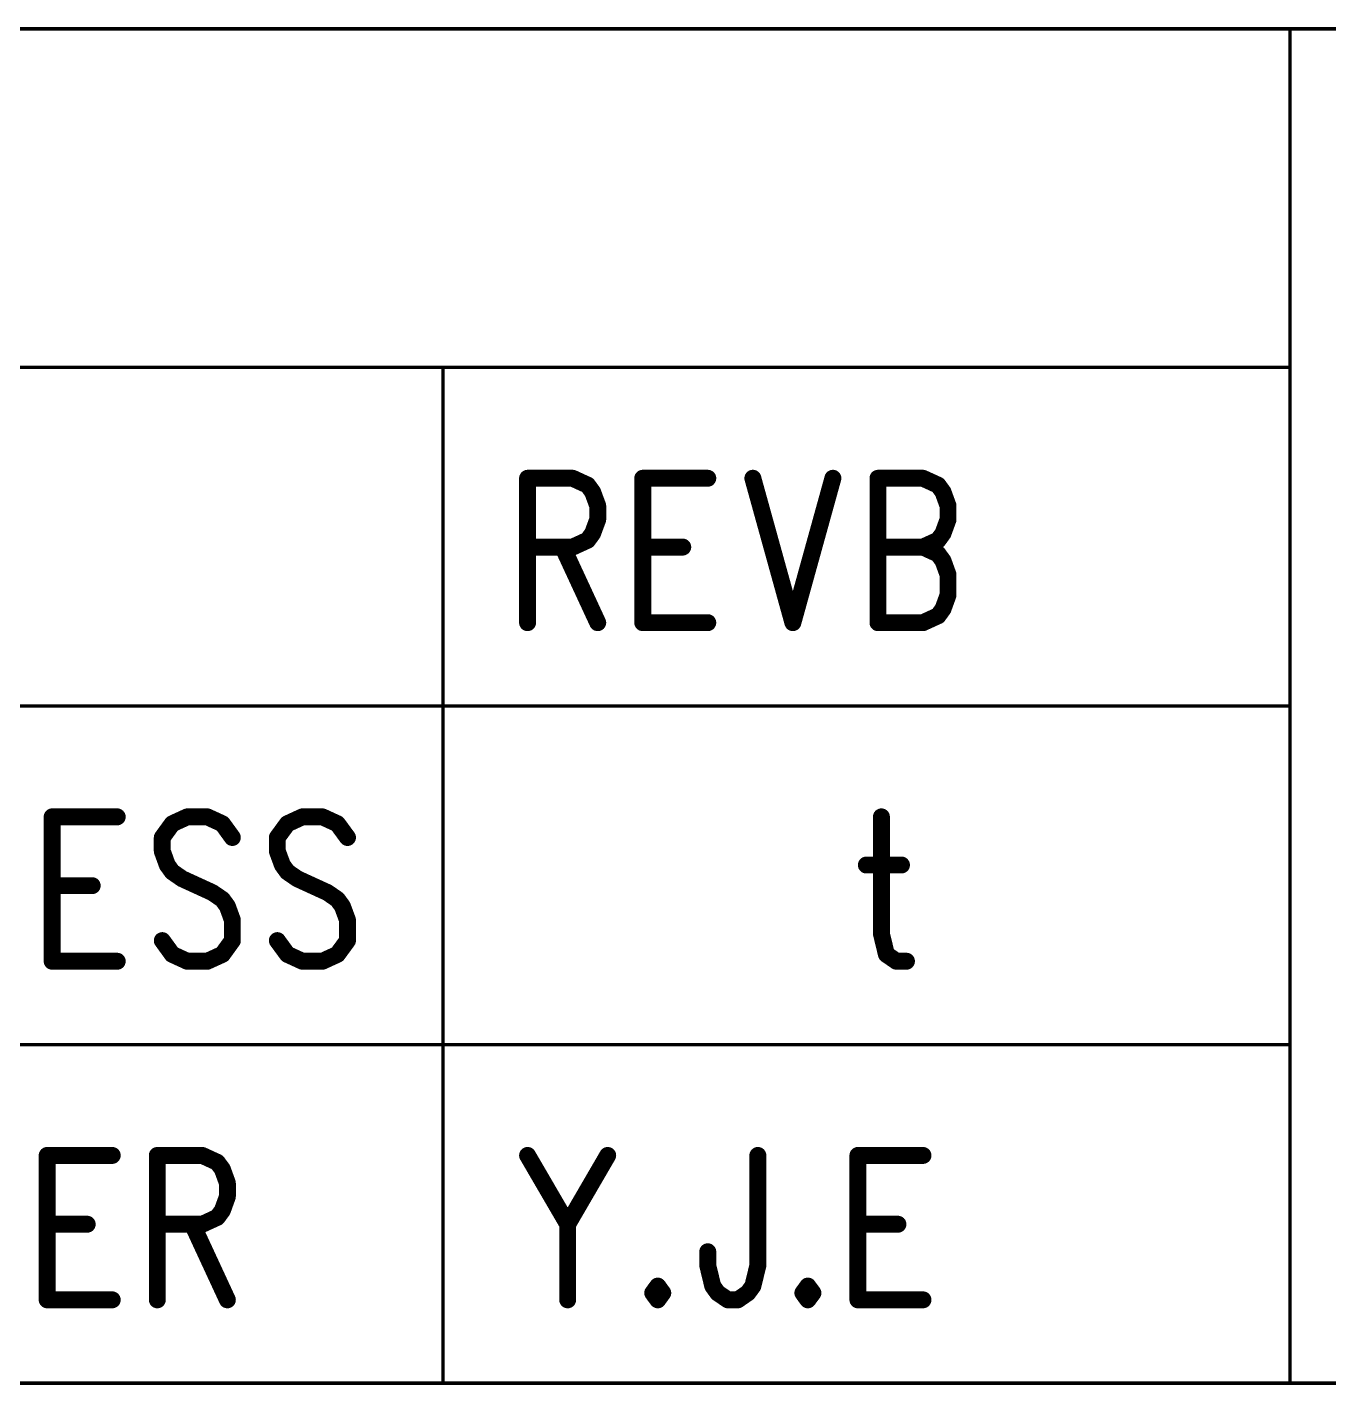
# Model space of a CAD drawing. Extents: x 100 to 128.6, y 94 to 134.1.
# Drawn here: x 112.023 to 115.865, y 93.995 to 98.005 of the extents above; entities that cross this region are included whole.
import ezdxf

# ---------------------------------------------------------------- set-up
doc = ezdxf.new("R2010")
doc.units = 0
doc.layers.get('0').update_dxf_attribs({"linetype": 'CONTINUOUS'})
doc.layers.add('MASK-BOTTOM_PHO', color=5, linetype='CONTINUOUS')
doc.layers.add('SILK-BOTTOM_PHO', color=14, linetype='CONTINUOUS')

# ---------------------------------------------------------------- blocks, each defined once
blk = doc.blocks.new('ROUND_117')
at = {"const_width": 0.02502}
blk.add_lwpolyline([(-0.01251, 0, 1), (0.01251, 0, 1)], format="xyb", close=True, dxfattribs=at)
blk = doc.blocks.new('ROUND_233')
at = {"const_width": 0.004952}
blk.add_lwpolyline([(-0.002476, 0, 1), (0.002476, 0, 1)], format="xyb", close=True, dxfattribs=at)

msp = doc.modelspace()

# ---------------------------------------------------------------- linework, layer by layer
at = {"layer": 'MASK-BOTTOM_PHO'}
for points, const_width in [([(121.249948, 98.000058), (100.24999, 98.000058)], 0.009906), ([(115.750086, 98.000058), (115.750086, 94.000066)], 0.009906), ([(115.750086, 97.00006), (100.000054, 97.00006)], 0.009906), ([(113.249964, 97.00006), (113.249964, 95.920052)], 0.009906), ([(113.4999, 96.672654), (113.4999, 96.246188)], 0.050038), ([(113.4999, 96.672654), (113.632996, 96.672654)], 0.050038), ([(113.632996, 96.672654), (113.677192, 96.652334)], 0.050038), ([(113.839752, 96.672654), (113.839752, 96.246188)], 0.050038), ([(113.839752, 96.672654), (114.031776, 96.672654)], 0.050038), ([(114.164872, 96.672654), (114.282982, 96.246188)], 0.050038), ([(114.401092, 96.672654), (114.282982, 96.246188)], 0.050038), ([(114.534188, 96.672654), (114.534188, 96.246188)], 0.050038), ([(114.534188, 96.672654), (114.66703, 96.672654)], 0.050038), ([(114.66703, 96.672654), (114.71148, 96.652334)], 0.050038), ([(113.677192, 96.652334), (113.691924, 96.632014)], 0.050038), ([(113.691924, 96.632014), (113.70691, 96.591374)], 0.050038), ([(114.71148, 96.652334), (114.726212, 96.632014)], 0.050038), ([(114.726212, 96.632014), (114.740944, 96.591374)], 0.050038), ([(113.70691, 96.591374), (113.70691, 96.550734)], 0.050038), ([(114.740944, 96.591374), (114.740944, 96.550734)], 0.050038), ([(113.70691, 96.550734), (113.691924, 96.510094)], 0.050038), ([(114.740944, 96.550734), (114.726212, 96.510094)], 0.050038), ([(113.691924, 96.510094), (113.677192, 96.489774)], 0.050038), ([(114.726212, 96.510094), (114.71148, 96.489774)], 0.050038), ([(113.632996, 96.469454), (113.4999, 96.469454)], 0.050038), ([(113.603532, 96.469454), (113.70691, 96.246188)], 0.050038), ([(113.677192, 96.489774), (113.632996, 96.469454)], 0.050038), ([(113.839752, 96.469454), (113.957862, 96.469454)], 0.050038), ([(114.534188, 96.469454), (114.66703, 96.469454)], 0.050038), ([(114.71148, 96.489774), (114.66703, 96.469454)], 0.050038), ([(114.66703, 96.469454), (114.71148, 96.449134)], 0.050038), ([(114.71148, 96.449134), (114.726212, 96.428814)], 0.050038), ([(114.726212, 96.428814), (114.740944, 96.388174)], 0.050038), ([(114.740944, 96.388174), (114.740944, 96.327468)], 0.050038), ([(114.740944, 96.327468), (114.726212, 96.286828)], 0.050038), ([(114.71148, 96.266508), (114.66703, 96.246188)], 0.050038), ([(114.726212, 96.286828), (114.71148, 96.266508)], 0.050038), ([(113.839752, 96.246188), (114.031776, 96.246188)], 0.050038), ([(114.66703, 96.246188), (114.534188, 96.246188)], 0.050038), ([(115.750086, 96.000062), (100.000054, 96.000062)], 0.009906), ([(113.249964, 95.920052), (113.249964, 94.000066)], 0.009906), ([(112.09655, 95.672656), (112.09655, 95.24619)], 0.050038), ([(112.09655, 95.672656), (112.288574, 95.672656)], 0.050038), ([(112.451134, 95.652336), (112.42167, 95.611696)], 0.050038), ([(112.49533, 95.672656), (112.451134, 95.652336)], 0.050038), ([(112.554512, 95.672656), (112.49533, 95.672656)], 0.050038), ([(112.598962, 95.652336), (112.554512, 95.672656)], 0.050038), ([(112.628426, 95.611696), (112.598962, 95.652336)], 0.050038), ([(112.790986, 95.652336), (112.761268, 95.611696)], 0.050038), ([(112.835182, 95.672656), (112.790986, 95.652336)], 0.050038), ([(112.894364, 95.672656), (112.835182, 95.672656)], 0.050038), ([(112.93856, 95.652336), (112.894364, 95.672656)], 0.050038), ([(112.968278, 95.611696), (112.93856, 95.652336)], 0.050038), ([(114.544348, 95.672656), (114.544348, 95.32747)], 0.050038), ([(112.42167, 95.611696), (112.42167, 95.571056)], 0.050038), ([(112.761268, 95.611696), (112.761268, 95.571056)], 0.050038), ([(112.42167, 95.571056), (112.436402, 95.530416)], 0.050038), ([(112.761268, 95.571056), (112.776254, 95.530416)], 0.050038), ([(112.436402, 95.530416), (112.451134, 95.510096)], 0.050038), ([(112.451134, 95.510096), (112.480598, 95.489776)], 0.050038), ([(112.776254, 95.530416), (112.790986, 95.510096)], 0.050038), ([(112.790986, 95.510096), (112.82045, 95.489776)], 0.050038), ([(114.499898, 95.530416), (114.60353, 95.530416)], 0.050038), ([(112.09655, 95.469456), (112.21466, 95.469456)], 0.050038), ([(112.480598, 95.489776), (112.569244, 95.449136)], 0.050038), ([(112.82045, 95.489776), (112.909096, 95.449136)], 0.050038), ([(112.569244, 95.449136), (112.598962, 95.428816)], 0.050038), ([(112.598962, 95.428816), (112.613694, 95.408496)], 0.050038), ([(112.909096, 95.449136), (112.93856, 95.428816)], 0.050038), ([(112.93856, 95.428816), (112.953292, 95.408496)], 0.050038), ([(112.613694, 95.408496), (112.628426, 95.367856)], 0.050038), ([(112.953292, 95.408496), (112.968278, 95.367856)], 0.050038), ([(112.628426, 95.367856), (112.628426, 95.30715)], 0.050038), ([(112.968278, 95.367856), (112.968278, 95.30715)], 0.050038), ([(112.451134, 95.26651), (112.42167, 95.30715)], 0.050038), ([(112.628426, 95.30715), (112.598962, 95.26651)], 0.050038), ([(112.790986, 95.26651), (112.761268, 95.30715)], 0.050038), ([(112.968278, 95.30715), (112.93856, 95.26651)], 0.050038), ([(114.544348, 95.32747), (114.55908, 95.26651)], 0.050038), ([(112.49533, 95.24619), (112.451134, 95.26651)], 0.050038), ([(112.598962, 95.26651), (112.554512, 95.24619)], 0.050038), ([(112.835182, 95.24619), (112.790986, 95.26651)], 0.050038), ([(112.93856, 95.26651), (112.894364, 95.24619)], 0.050038), ([(114.55908, 95.26651), (114.588544, 95.24619)], 0.050038), ([(112.09655, 95.24619), (112.288574, 95.24619)], 0.050038), ([(112.554512, 95.24619), (112.49533, 95.24619)], 0.050038), ([(112.894364, 95.24619), (112.835182, 95.24619)], 0.050038), ([(114.588544, 95.24619), (114.618262, 95.24619)], 0.050038), ([(115.750086, 95.000064), (100.000054, 95.000064)], 0.009906), ([(112.081818, 94.672658), (112.081818, 94.246192)], 0.050038), ([(112.081818, 94.672658), (112.273842, 94.672658)], 0.050038), ([(112.406938, 94.672658), (112.406938, 94.246192)], 0.050038), ([(112.406938, 94.672658), (112.53978, 94.672658)], 0.050038), ([(112.53978, 94.672658), (112.583976, 94.652338)], 0.050038), ([(112.583976, 94.652338), (112.598962, 94.632018)], 0.050038), ([(113.4999, 94.672658), (113.618264, 94.469458)], 0.050038), ([(113.736374, 94.672658), (113.618264, 94.469458)], 0.050038), ([(114.179604, 94.672658), (114.179604, 94.347538)], 0.050038), ([(114.475006, 94.672658), (114.475006, 94.246192)], 0.050038), ([(114.475006, 94.672658), (114.66703, 94.672658)], 0.050038), ([(112.598962, 94.632018), (112.613694, 94.591378)], 0.050038), ([(112.613694, 94.591378), (112.613694, 94.550738)], 0.050038), ([(112.613694, 94.550738), (112.598962, 94.510098)], 0.050038), ([(112.583976, 94.489778), (112.53978, 94.469458)], 0.050038), ([(112.598962, 94.510098), (112.583976, 94.489778)], 0.050038), ([(112.081818, 94.469458), (112.199928, 94.469458)], 0.050038), ([(112.53978, 94.469458), (112.406938, 94.469458)], 0.050038), ([(112.510316, 94.469458), (112.613694, 94.246192)], 0.050038), ([(113.618264, 94.469458), (113.618264, 94.246192)], 0.050038), ([(114.475006, 94.469458), (114.593116, 94.469458)], 0.050038), ([(114.031776, 94.347538), (114.031776, 94.388178)], 0.050038), ([(114.046508, 94.286832), (114.031776, 94.347538)], 0.050038), ([(114.179604, 94.347538), (114.164872, 94.286832)], 0.050038), ([(113.884202, 94.286832), (113.869216, 94.266512)], 0.050038), ([(113.869216, 94.266512), (113.884202, 94.246192)], 0.050038), ([(113.898934, 94.266512), (113.884202, 94.286832)], 0.050038), ([(113.884202, 94.246192), (113.898934, 94.266512)], 0.050038), ([(114.06124, 94.266512), (114.046508, 94.286832)], 0.050038), ([(114.090958, 94.246192), (114.06124, 94.266512)], 0.050038), ([(114.149886, 94.266512), (114.120422, 94.246192)], 0.050038), ([(114.164872, 94.286832), (114.149886, 94.266512)], 0.050038), ([(114.327178, 94.286832), (114.312446, 94.266512)], 0.050038), ([(114.312446, 94.266512), (114.327178, 94.246192)], 0.050038), ([(114.342164, 94.266512), (114.327178, 94.286832)], 0.050038), ([(114.327178, 94.246192), (114.342164, 94.266512)], 0.050038), ([(112.081818, 94.246192), (112.273842, 94.246192)], 0.050038), ([(114.120422, 94.246192), (114.090958, 94.246192)], 0.050038), ([(114.475006, 94.246192), (114.66703, 94.246192)], 0.050038), ([(100.24999, 94.000066), (121.249948, 94.000066)], 0.009906)]:
    msp.add_lwpolyline(points, dxfattribs=dict(at, const_width=const_width))
at = {"layer": 'SILK-BOTTOM_PHO'}
for points, const_width in [([(121.249948, 98.000058), (100.24999, 98.000058)], 0.009906), ([(115.750086, 98.000058), (115.750086, 94.000066)], 0.009906), ([(115.750086, 97.00006), (100.000054, 97.00006)], 0.009906), ([(113.249964, 97.00006), (113.249964, 95.920052)], 0.009906), ([(113.4999, 96.672654), (113.4999, 96.246188)], 0.050038), ([(113.4999, 96.672654), (113.632996, 96.672654)], 0.050038), ([(113.632996, 96.672654), (113.677192, 96.652334)], 0.050038), ([(113.839752, 96.672654), (113.839752, 96.246188)], 0.050038), ([(113.839752, 96.672654), (114.031776, 96.672654)], 0.050038), ([(114.164872, 96.672654), (114.282982, 96.246188)], 0.050038), ([(114.401092, 96.672654), (114.282982, 96.246188)], 0.050038), ([(114.534188, 96.672654), (114.534188, 96.246188)], 0.050038), ([(114.534188, 96.672654), (114.66703, 96.672654)], 0.050038), ([(114.66703, 96.672654), (114.71148, 96.652334)], 0.050038), ([(113.677192, 96.652334), (113.691924, 96.632014)], 0.050038), ([(113.691924, 96.632014), (113.70691, 96.591374)], 0.050038), ([(114.71148, 96.652334), (114.726212, 96.632014)], 0.050038), ([(114.726212, 96.632014), (114.740944, 96.591374)], 0.050038), ([(113.70691, 96.591374), (113.70691, 96.550734)], 0.050038), ([(114.740944, 96.591374), (114.740944, 96.550734)], 0.050038), ([(113.70691, 96.550734), (113.691924, 96.510094)], 0.050038), ([(114.740944, 96.550734), (114.726212, 96.510094)], 0.050038), ([(113.691924, 96.510094), (113.677192, 96.489774)], 0.050038), ([(114.726212, 96.510094), (114.71148, 96.489774)], 0.050038), ([(113.632996, 96.469454), (113.4999, 96.469454)], 0.050038), ([(113.603532, 96.469454), (113.70691, 96.246188)], 0.050038), ([(113.677192, 96.489774), (113.632996, 96.469454)], 0.050038), ([(113.839752, 96.469454), (113.957862, 96.469454)], 0.050038), ([(114.534188, 96.469454), (114.66703, 96.469454)], 0.050038), ([(114.71148, 96.489774), (114.66703, 96.469454)], 0.050038), ([(114.66703, 96.469454), (114.71148, 96.449134)], 0.050038), ([(114.71148, 96.449134), (114.726212, 96.428814)], 0.050038), ([(114.726212, 96.428814), (114.740944, 96.388174)], 0.050038), ([(114.740944, 96.388174), (114.740944, 96.327468)], 0.050038), ([(114.740944, 96.327468), (114.726212, 96.286828)], 0.050038), ([(114.71148, 96.266508), (114.66703, 96.246188)], 0.050038), ([(114.726212, 96.286828), (114.71148, 96.266508)], 0.050038), ([(113.839752, 96.246188), (114.031776, 96.246188)], 0.050038), ([(114.66703, 96.246188), (114.534188, 96.246188)], 0.050038), ([(115.750086, 96.000062), (100.000054, 96.000062)], 0.009906), ([(113.249964, 95.920052), (113.249964, 94.000066)], 0.009906), ([(112.09655, 95.672656), (112.09655, 95.24619)], 0.050038), ([(112.09655, 95.672656), (112.288574, 95.672656)], 0.050038), ([(112.451134, 95.652336), (112.42167, 95.611696)], 0.050038), ([(112.49533, 95.672656), (112.451134, 95.652336)], 0.050038), ([(112.554512, 95.672656), (112.49533, 95.672656)], 0.050038), ([(112.598962, 95.652336), (112.554512, 95.672656)], 0.050038), ([(112.628426, 95.611696), (112.598962, 95.652336)], 0.050038), ([(112.790986, 95.652336), (112.761268, 95.611696)], 0.050038), ([(112.835182, 95.672656), (112.790986, 95.652336)], 0.050038), ([(112.894364, 95.672656), (112.835182, 95.672656)], 0.050038), ([(112.93856, 95.652336), (112.894364, 95.672656)], 0.050038), ([(112.968278, 95.611696), (112.93856, 95.652336)], 0.050038), ([(114.544348, 95.672656), (114.544348, 95.32747)], 0.050038), ([(112.42167, 95.611696), (112.42167, 95.571056)], 0.050038), ([(112.761268, 95.611696), (112.761268, 95.571056)], 0.050038), ([(112.42167, 95.571056), (112.436402, 95.530416)], 0.050038), ([(112.761268, 95.571056), (112.776254, 95.530416)], 0.050038), ([(112.436402, 95.530416), (112.451134, 95.510096)], 0.050038), ([(112.451134, 95.510096), (112.480598, 95.489776)], 0.050038), ([(112.776254, 95.530416), (112.790986, 95.510096)], 0.050038), ([(112.790986, 95.510096), (112.82045, 95.489776)], 0.050038), ([(114.499898, 95.530416), (114.60353, 95.530416)], 0.050038), ([(112.09655, 95.469456), (112.21466, 95.469456)], 0.050038), ([(112.480598, 95.489776), (112.569244, 95.449136)], 0.050038), ([(112.82045, 95.489776), (112.909096, 95.449136)], 0.050038), ([(112.569244, 95.449136), (112.598962, 95.428816)], 0.050038), ([(112.598962, 95.428816), (112.613694, 95.408496)], 0.050038), ([(112.909096, 95.449136), (112.93856, 95.428816)], 0.050038), ([(112.93856, 95.428816), (112.953292, 95.408496)], 0.050038), ([(112.613694, 95.408496), (112.628426, 95.367856)], 0.050038), ([(112.953292, 95.408496), (112.968278, 95.367856)], 0.050038), ([(112.628426, 95.367856), (112.628426, 95.30715)], 0.050038), ([(112.968278, 95.367856), (112.968278, 95.30715)], 0.050038), ([(112.451134, 95.26651), (112.42167, 95.30715)], 0.050038), ([(112.628426, 95.30715), (112.598962, 95.26651)], 0.050038), ([(112.790986, 95.26651), (112.761268, 95.30715)], 0.050038), ([(112.968278, 95.30715), (112.93856, 95.26651)], 0.050038), ([(114.544348, 95.32747), (114.55908, 95.26651)], 0.050038), ([(112.49533, 95.24619), (112.451134, 95.26651)], 0.050038), ([(112.598962, 95.26651), (112.554512, 95.24619)], 0.050038), ([(112.835182, 95.24619), (112.790986, 95.26651)], 0.050038), ([(112.93856, 95.26651), (112.894364, 95.24619)], 0.050038), ([(114.55908, 95.26651), (114.588544, 95.24619)], 0.050038), ([(112.09655, 95.24619), (112.288574, 95.24619)], 0.050038), ([(112.554512, 95.24619), (112.49533, 95.24619)], 0.050038), ([(112.894364, 95.24619), (112.835182, 95.24619)], 0.050038), ([(114.588544, 95.24619), (114.618262, 95.24619)], 0.050038), ([(115.750086, 95.000064), (100.000054, 95.000064)], 0.009906), ([(112.081818, 94.672658), (112.081818, 94.246192)], 0.050038), ([(112.081818, 94.672658), (112.273842, 94.672658)], 0.050038), ([(112.406938, 94.672658), (112.406938, 94.246192)], 0.050038), ([(112.406938, 94.672658), (112.53978, 94.672658)], 0.050038), ([(112.53978, 94.672658), (112.583976, 94.652338)], 0.050038), ([(112.583976, 94.652338), (112.598962, 94.632018)], 0.050038), ([(113.4999, 94.672658), (113.618264, 94.469458)], 0.050038), ([(113.736374, 94.672658), (113.618264, 94.469458)], 0.050038), ([(114.179604, 94.672658), (114.179604, 94.347538)], 0.050038), ([(114.475006, 94.672658), (114.475006, 94.246192)], 0.050038), ([(114.475006, 94.672658), (114.66703, 94.672658)], 0.050038), ([(112.598962, 94.632018), (112.613694, 94.591378)], 0.050038), ([(112.613694, 94.591378), (112.613694, 94.550738)], 0.050038), ([(112.613694, 94.550738), (112.598962, 94.510098)], 0.050038), ([(112.583976, 94.489778), (112.53978, 94.469458)], 0.050038), ([(112.598962, 94.510098), (112.583976, 94.489778)], 0.050038), ([(112.081818, 94.469458), (112.199928, 94.469458)], 0.050038), ([(112.53978, 94.469458), (112.406938, 94.469458)], 0.050038), ([(112.510316, 94.469458), (112.613694, 94.246192)], 0.050038), ([(113.618264, 94.469458), (113.618264, 94.246192)], 0.050038), ([(114.475006, 94.469458), (114.593116, 94.469458)], 0.050038), ([(114.031776, 94.347538), (114.031776, 94.388178)], 0.050038), ([(114.046508, 94.286832), (114.031776, 94.347538)], 0.050038), ([(114.179604, 94.347538), (114.164872, 94.286832)], 0.050038), ([(113.884202, 94.286832), (113.869216, 94.266512)], 0.050038), ([(113.869216, 94.266512), (113.884202, 94.246192)], 0.050038), ([(113.898934, 94.266512), (113.884202, 94.286832)], 0.050038), ([(113.884202, 94.246192), (113.898934, 94.266512)], 0.050038), ([(114.06124, 94.266512), (114.046508, 94.286832)], 0.050038), ([(114.090958, 94.246192), (114.06124, 94.266512)], 0.050038), ([(114.149886, 94.266512), (114.120422, 94.246192)], 0.050038), ([(114.164872, 94.286832), (114.149886, 94.266512)], 0.050038), ([(114.327178, 94.286832), (114.312446, 94.266512)], 0.050038), ([(114.312446, 94.266512), (114.327178, 94.246192)], 0.050038), ([(114.342164, 94.266512), (114.327178, 94.286832)], 0.050038), ([(114.327178, 94.246192), (114.342164, 94.266512)], 0.050038), ([(112.081818, 94.246192), (112.273842, 94.246192)], 0.050038), ([(114.120422, 94.246192), (114.090958, 94.246192)], 0.050038), ([(114.475006, 94.246192), (114.66703, 94.246192)], 0.050038), ([(100.24999, 94.000066), (121.249948, 94.000066)], 0.009906)]:
    msp.add_lwpolyline(points, dxfattribs=dict(at, const_width=const_width))

# ---------------------------------------------------------------- block references
at = {"layer": 'MASK-BOTTOM_PHO'}
for name, p in [('ROUND_233', (115.750086, 98.000058)), ('ROUND_233', (113.249964, 97.00006)), ('ROUND_233', (115.750086, 97.00006)), ('ROUND_117', (113.4999, 96.672654)), ('ROUND_117', (113.4999, 96.672654)), ('ROUND_117', (113.632996, 96.672654)), ('ROUND_117', (113.839752, 96.672654)), ('ROUND_117', (113.839752, 96.672654)), ('ROUND_117', (114.031776, 96.672654)), ('ROUND_117', (114.164872, 96.672654)), ('ROUND_117', (114.401092, 96.672654)), ('ROUND_117', (114.534188, 96.672654)), ('ROUND_117', (114.534188, 96.672654)), ('ROUND_117', (114.66703, 96.672654)), ('ROUND_117', (113.677192, 96.652334)), ('ROUND_117', (113.691924, 96.632014)), ('ROUND_117', (114.71148, 96.652334)), ('ROUND_117', (114.726212, 96.632014)), ('ROUND_117', (113.70691, 96.591374)), ('ROUND_117', (114.740944, 96.591374)), ('ROUND_117', (113.70691, 96.550734)), ('ROUND_117', (114.740944, 96.550734)), ('ROUND_117', (113.691924, 96.510094)), ('ROUND_117', (114.726212, 96.510094)), ('ROUND_117', (113.4999, 96.469454)), ('ROUND_117', (113.603532, 96.469454)), ('ROUND_117', (113.632996, 96.469454)), ('ROUND_117', (113.677192, 96.489774)), ('ROUND_117', (113.839752, 96.469454)), ('ROUND_117', (113.957862, 96.469454)), ('ROUND_117', (114.534188, 96.469454)), ('ROUND_117', (114.66703, 96.469454)), ('ROUND_117', (114.66703, 96.469454)), ('ROUND_117', (114.71148, 96.489774)), ('ROUND_117', (114.71148, 96.449134)), ('ROUND_117', (114.726212, 96.428814)), ('ROUND_117', (114.740944, 96.388174)), ('ROUND_117', (114.740944, 96.327468)), ('ROUND_117', (114.71148, 96.266508)), ('ROUND_117', (114.726212, 96.286828)), ('ROUND_117', (113.4999, 96.246188)), ('ROUND_117', (113.70691, 96.246188)), ('ROUND_117', (113.839752, 96.246188)), ('ROUND_117', (113.839752, 96.246188)), ('ROUND_117', (114.031776, 96.246188)), ('ROUND_117', (114.282982, 96.246188)), ('ROUND_117', (114.282982, 96.246188)), ('ROUND_117', (114.534188, 96.246188)), ('ROUND_117', (114.534188, 96.246188)), ('ROUND_117', (114.66703, 96.246188)), ('ROUND_233', (115.750086, 96.000062)), ('ROUND_233', (113.249964, 95.920052)), ('ROUND_233', (113.249964, 95.920052)), ('ROUND_117', (112.09655, 95.672656)), ('ROUND_117', (112.09655, 95.672656)), ('ROUND_117', (112.288574, 95.672656)), ('ROUND_117', (112.451134, 95.652336)), ('ROUND_117', (112.49533, 95.672656)), ('ROUND_117', (112.554512, 95.672656)), ('ROUND_117', (112.598962, 95.652336)), ('ROUND_117', (112.790986, 95.652336)), ('ROUND_117', (112.835182, 95.672656)), ('ROUND_117', (112.894364, 95.672656)), ('ROUND_117', (112.93856, 95.652336)), ('ROUND_117', (114.544348, 95.672656)), ('ROUND_117', (112.42167, 95.611696)), ('ROUND_117', (112.628426, 95.611696)), ('ROUND_117', (112.761268, 95.611696)), ('ROUND_117', (112.968278, 95.611696)), ('ROUND_117', (112.42167, 95.571056)), ('ROUND_117', (112.761268, 95.571056)), ('ROUND_117', (112.436402, 95.530416)), ('ROUND_117', (112.451134, 95.510096)), ('ROUND_117', (112.776254, 95.530416)), ('ROUND_117', (112.790986, 95.510096)), ('ROUND_117', (114.499898, 95.530416)), ('ROUND_117', (114.60353, 95.530416)), ('ROUND_117', (112.09655, 95.469456)), ('ROUND_117', (112.21466, 95.469456)), ('ROUND_117', (112.480598, 95.489776)), ('ROUND_117', (112.82045, 95.489776)), ('ROUND_117', (112.569244, 95.449136)), ('ROUND_117', (112.598962, 95.428816)), ('ROUND_117', (112.909096, 95.449136)), ('ROUND_117', (112.93856, 95.428816)), ('ROUND_117', (112.613694, 95.408496)), ('ROUND_117', (112.953292, 95.408496)), ('ROUND_117', (112.628426, 95.367856)), ('ROUND_117', (112.968278, 95.367856)), ('ROUND_117', (112.42167, 95.30715)), ('ROUND_117', (112.628426, 95.30715)), ('ROUND_117', (112.761268, 95.30715)), ('ROUND_117', (112.968278, 95.30715)), ('ROUND_117', (114.544348, 95.32747)), ('ROUND_117', (112.451134, 95.26651)), ('ROUND_117', (112.598962, 95.26651)), ('ROUND_117', (112.790986, 95.26651)), ('ROUND_117', (112.93856, 95.26651)), ('ROUND_117', (114.55908, 95.26651)), ('ROUND_117', (112.09655, 95.24619)), ('ROUND_117', (112.09655, 95.24619)), ('ROUND_117', (112.288574, 95.24619)), ('ROUND_117', (112.49533, 95.24619)), ('ROUND_117', (112.554512, 95.24619)), ('ROUND_117', (112.835182, 95.24619)), ('ROUND_117', (112.894364, 95.24619)), ('ROUND_117', (114.588544, 95.24619)), ('ROUND_117', (114.618262, 95.24619)), ('ROUND_233', (115.750086, 95.000064)), ('ROUND_117', (112.081818, 94.672658)), ('ROUND_117', (112.081818, 94.672658)), ('ROUND_117', (112.273842, 94.672658)), ('ROUND_117', (112.406938, 94.672658)), ('ROUND_117', (112.406938, 94.672658)), ('ROUND_117', (112.53978, 94.672658)), ('ROUND_117', (112.583976, 94.652338)), ('ROUND_117', (113.4999, 94.672658)), ('ROUND_117', (113.736374, 94.672658)), ('ROUND_117', (114.179604, 94.672658)), ('ROUND_117', (114.475006, 94.672658)), ('ROUND_117', (114.475006, 94.672658)), ('ROUND_117', (114.66703, 94.672658)), ('ROUND_117', (112.598962, 94.632018)), ('ROUND_117', (112.613694, 94.591378)), ('ROUND_117', (112.613694, 94.550738)), ('ROUND_117', (112.583976, 94.489778)), ('ROUND_117', (112.598962, 94.510098)), ('ROUND_117', (112.081818, 94.469458)), ('ROUND_117', (112.199928, 94.469458)), ('ROUND_117', (112.406938, 94.469458)), ('ROUND_117', (112.510316, 94.469458)), ('ROUND_117', (112.53978, 94.469458)), ('ROUND_117', (113.618264, 94.469458)), ('ROUND_117', (113.618264, 94.469458)), ('ROUND_117', (114.475006, 94.469458)), ('ROUND_117', (114.593116, 94.469458)), ('ROUND_117', (114.031776, 94.388178)), ('ROUND_117', (114.031776, 94.347538)), ('ROUND_117', (114.179604, 94.347538)), ('ROUND_117', (113.869216, 94.266512)), ('ROUND_117', (113.884202, 94.286832)), ('ROUND_117', (113.884202, 94.286832)), ('ROUND_117', (113.898934, 94.266512)), ('ROUND_117', (114.046508, 94.286832)), ('ROUND_117', (114.06124, 94.266512)), ('ROUND_117', (114.149886, 94.266512)), ('ROUND_117', (114.164872, 94.286832)), ('ROUND_117', (114.312446, 94.266512)), ('ROUND_117', (114.327178, 94.286832)), ('ROUND_117', (114.327178, 94.286832)), ('ROUND_117', (114.342164, 94.266512)), ('ROUND_117', (112.081818, 94.246192)), ('ROUND_117', (112.081818, 94.246192)), ('ROUND_117', (112.273842, 94.246192)), ('ROUND_117', (112.406938, 94.246192)), ('ROUND_117', (112.613694, 94.246192)), ('ROUND_117', (113.618264, 94.246192)), ('ROUND_117', (113.884202, 94.246192)), ('ROUND_117', (114.090958, 94.246192)), ('ROUND_117', (114.120422, 94.246192)), ('ROUND_117', (114.327178, 94.246192)), ('ROUND_117', (114.475006, 94.246192)), ('ROUND_117', (114.475006, 94.246192)), ('ROUND_117', (114.66703, 94.246192)), ('ROUND_233', (113.249964, 94.000066)), ('ROUND_233', (115.750086, 94.000066))]:
    msp.add_blockref(name, p, dxfattribs=at)
at = {"layer": 'SILK-BOTTOM_PHO'}
for name, p in [('ROUND_233', (115.750086, 98.000058)), ('ROUND_233', (113.249964, 97.00006)), ('ROUND_233', (115.750086, 97.00006)), ('ROUND_117', (113.4999, 96.672654)), ('ROUND_117', (113.4999, 96.672654)), ('ROUND_117', (113.632996, 96.672654)), ('ROUND_117', (113.839752, 96.672654)), ('ROUND_117', (113.839752, 96.672654)), ('ROUND_117', (114.031776, 96.672654)), ('ROUND_117', (114.164872, 96.672654)), ('ROUND_117', (114.401092, 96.672654)), ('ROUND_117', (114.534188, 96.672654)), ('ROUND_117', (114.534188, 96.672654)), ('ROUND_117', (114.66703, 96.672654)), ('ROUND_117', (113.677192, 96.652334)), ('ROUND_117', (113.691924, 96.632014)), ('ROUND_117', (114.71148, 96.652334)), ('ROUND_117', (114.726212, 96.632014)), ('ROUND_117', (113.70691, 96.591374)), ('ROUND_117', (114.740944, 96.591374)), ('ROUND_117', (113.70691, 96.550734)), ('ROUND_117', (114.740944, 96.550734)), ('ROUND_117', (113.691924, 96.510094)), ('ROUND_117', (114.726212, 96.510094)), ('ROUND_117', (113.4999, 96.469454)), ('ROUND_117', (113.603532, 96.469454)), ('ROUND_117', (113.632996, 96.469454)), ('ROUND_117', (113.677192, 96.489774)), ('ROUND_117', (113.839752, 96.469454)), ('ROUND_117', (113.957862, 96.469454)), ('ROUND_117', (114.534188, 96.469454)), ('ROUND_117', (114.66703, 96.469454)), ('ROUND_117', (114.66703, 96.469454)), ('ROUND_117', (114.71148, 96.489774)), ('ROUND_117', (114.71148, 96.449134)), ('ROUND_117', (114.726212, 96.428814)), ('ROUND_117', (114.740944, 96.388174)), ('ROUND_117', (114.740944, 96.327468)), ('ROUND_117', (114.71148, 96.266508)), ('ROUND_117', (114.726212, 96.286828)), ('ROUND_117', (113.4999, 96.246188)), ('ROUND_117', (113.70691, 96.246188)), ('ROUND_117', (113.839752, 96.246188)), ('ROUND_117', (113.839752, 96.246188)), ('ROUND_117', (114.031776, 96.246188)), ('ROUND_117', (114.282982, 96.246188)), ('ROUND_117', (114.282982, 96.246188)), ('ROUND_117', (114.534188, 96.246188)), ('ROUND_117', (114.534188, 96.246188)), ('ROUND_117', (114.66703, 96.246188)), ('ROUND_233', (115.750086, 96.000062)), ('ROUND_233', (113.249964, 95.920052)), ('ROUND_233', (113.249964, 95.920052)), ('ROUND_117', (112.09655, 95.672656)), ('ROUND_117', (112.09655, 95.672656)), ('ROUND_117', (112.288574, 95.672656)), ('ROUND_117', (112.451134, 95.652336)), ('ROUND_117', (112.49533, 95.672656)), ('ROUND_117', (112.554512, 95.672656)), ('ROUND_117', (112.598962, 95.652336)), ('ROUND_117', (112.790986, 95.652336)), ('ROUND_117', (112.835182, 95.672656)), ('ROUND_117', (112.894364, 95.672656)), ('ROUND_117', (112.93856, 95.652336)), ('ROUND_117', (114.544348, 95.672656)), ('ROUND_117', (112.42167, 95.611696)), ('ROUND_117', (112.628426, 95.611696)), ('ROUND_117', (112.761268, 95.611696)), ('ROUND_117', (112.968278, 95.611696)), ('ROUND_117', (112.42167, 95.571056)), ('ROUND_117', (112.761268, 95.571056)), ('ROUND_117', (112.436402, 95.530416)), ('ROUND_117', (112.451134, 95.510096)), ('ROUND_117', (112.776254, 95.530416)), ('ROUND_117', (112.790986, 95.510096)), ('ROUND_117', (114.499898, 95.530416)), ('ROUND_117', (114.60353, 95.530416)), ('ROUND_117', (112.09655, 95.469456)), ('ROUND_117', (112.21466, 95.469456)), ('ROUND_117', (112.480598, 95.489776)), ('ROUND_117', (112.82045, 95.489776)), ('ROUND_117', (112.569244, 95.449136)), ('ROUND_117', (112.598962, 95.428816)), ('ROUND_117', (112.909096, 95.449136)), ('ROUND_117', (112.93856, 95.428816)), ('ROUND_117', (112.613694, 95.408496)), ('ROUND_117', (112.953292, 95.408496)), ('ROUND_117', (112.628426, 95.367856)), ('ROUND_117', (112.968278, 95.367856)), ('ROUND_117', (112.42167, 95.30715)), ('ROUND_117', (112.628426, 95.30715)), ('ROUND_117', (112.761268, 95.30715)), ('ROUND_117', (112.968278, 95.30715)), ('ROUND_117', (114.544348, 95.32747)), ('ROUND_117', (112.451134, 95.26651)), ('ROUND_117', (112.598962, 95.26651)), ('ROUND_117', (112.790986, 95.26651)), ('ROUND_117', (112.93856, 95.26651)), ('ROUND_117', (114.55908, 95.26651)), ('ROUND_117', (112.09655, 95.24619)), ('ROUND_117', (112.09655, 95.24619)), ('ROUND_117', (112.288574, 95.24619)), ('ROUND_117', (112.49533, 95.24619)), ('ROUND_117', (112.554512, 95.24619)), ('ROUND_117', (112.835182, 95.24619)), ('ROUND_117', (112.894364, 95.24619)), ('ROUND_117', (114.588544, 95.24619)), ('ROUND_117', (114.618262, 95.24619)), ('ROUND_233', (115.750086, 95.000064)), ('ROUND_117', (112.081818, 94.672658)), ('ROUND_117', (112.081818, 94.672658)), ('ROUND_117', (112.273842, 94.672658)), ('ROUND_117', (112.406938, 94.672658)), ('ROUND_117', (112.406938, 94.672658)), ('ROUND_117', (112.53978, 94.672658)), ('ROUND_117', (112.583976, 94.652338)), ('ROUND_117', (113.4999, 94.672658)), ('ROUND_117', (113.736374, 94.672658)), ('ROUND_117', (114.179604, 94.672658)), ('ROUND_117', (114.475006, 94.672658)), ('ROUND_117', (114.475006, 94.672658)), ('ROUND_117', (114.66703, 94.672658)), ('ROUND_117', (112.598962, 94.632018)), ('ROUND_117', (112.613694, 94.591378)), ('ROUND_117', (112.613694, 94.550738)), ('ROUND_117', (112.583976, 94.489778)), ('ROUND_117', (112.598962, 94.510098)), ('ROUND_117', (112.081818, 94.469458)), ('ROUND_117', (112.199928, 94.469458)), ('ROUND_117', (112.406938, 94.469458)), ('ROUND_117', (112.510316, 94.469458)), ('ROUND_117', (112.53978, 94.469458)), ('ROUND_117', (113.618264, 94.469458)), ('ROUND_117', (113.618264, 94.469458)), ('ROUND_117', (114.475006, 94.469458)), ('ROUND_117', (114.593116, 94.469458)), ('ROUND_117', (114.031776, 94.388178)), ('ROUND_117', (114.031776, 94.347538)), ('ROUND_117', (114.179604, 94.347538)), ('ROUND_117', (113.869216, 94.266512)), ('ROUND_117', (113.884202, 94.286832)), ('ROUND_117', (113.884202, 94.286832)), ('ROUND_117', (113.898934, 94.266512)), ('ROUND_117', (114.046508, 94.286832)), ('ROUND_117', (114.06124, 94.266512)), ('ROUND_117', (114.149886, 94.266512)), ('ROUND_117', (114.164872, 94.286832)), ('ROUND_117', (114.312446, 94.266512)), ('ROUND_117', (114.327178, 94.286832)), ('ROUND_117', (114.327178, 94.286832)), ('ROUND_117', (114.342164, 94.266512)), ('ROUND_117', (112.081818, 94.246192)), ('ROUND_117', (112.081818, 94.246192)), ('ROUND_117', (112.273842, 94.246192)), ('ROUND_117', (112.406938, 94.246192)), ('ROUND_117', (112.613694, 94.246192)), ('ROUND_117', (113.618264, 94.246192)), ('ROUND_117', (113.884202, 94.246192)), ('ROUND_117', (114.090958, 94.246192)), ('ROUND_117', (114.120422, 94.246192)), ('ROUND_117', (114.327178, 94.246192)), ('ROUND_117', (114.475006, 94.246192)), ('ROUND_117', (114.475006, 94.246192)), ('ROUND_117', (114.66703, 94.246192)), ('ROUND_233', (113.249964, 94.000066)), ('ROUND_233', (115.750086, 94.000066))]:
    msp.add_blockref(name, p, dxfattribs=at)

doc.saveas('drawing.dxf')
